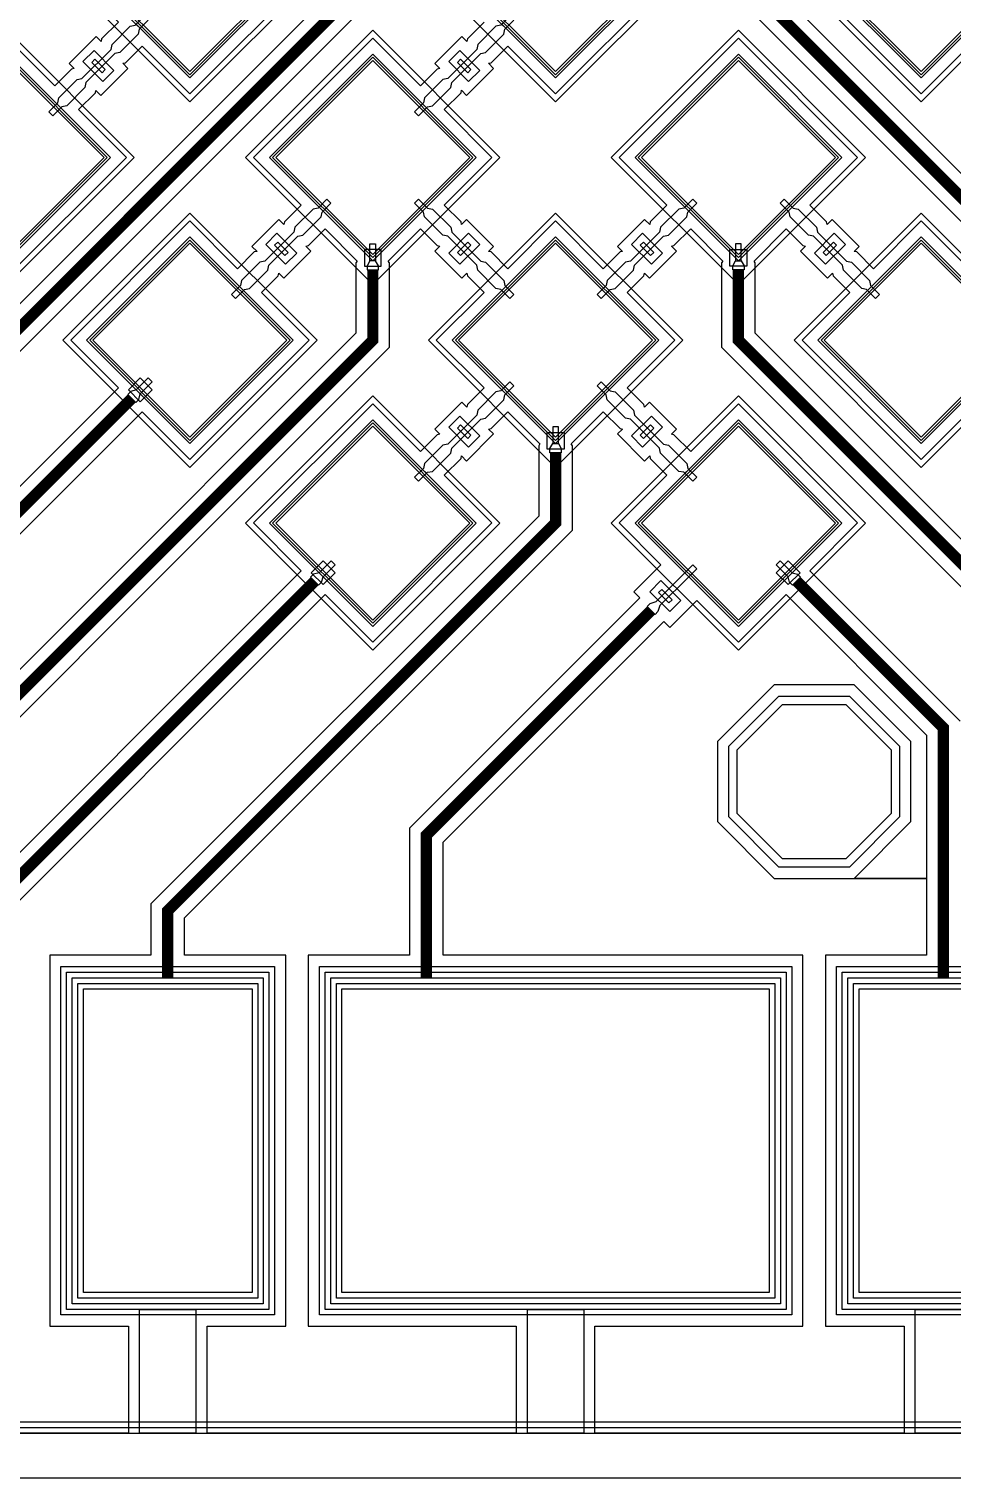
# Model space of a CAD drawing. Extents: x -87611 to 96139, y 77822 to 138139.
# Drawn here: x -6184 to -5362, y 81804 to 83093 of the extents above; entities that cross this region are included whole.
import ezdxf

# ---------------------------------------------------------------- set-up
doc = ezdxf.new("R2010")
doc.units = 0
doc.header["$MEASUREMENT"] = 0
doc.layers.get('0').update_dxf_attribs({"color": 6})
for name, color, linetype in [('L10D0 Abs', 4, 'Continuous'), ('L12D0 Etch', 190, 'Continuous'), ('L14D0 Au', 2, 'Continuous'), ('L15D0 PVIA', 7, 'Continuous'), ('L18D0 SU8', 7, 'Continuous'), ('L1D0 Plug', 200, 'Continuous'), ('L3D0 Base', 3, 'Continuous'), ('L4D0 Cntr', 1, 'Continuous'), ('L50D0 SiO2', 52, 'Continuous'), ('L7D0 DE', 42, 'Continuous'), ('L8D0 Wire', 5, 'Continuous'), ('L9D0 Cont', 30, 'Continuous')]:
    doc.layers.add(name, color=color, linetype=linetype)

# ---------------------------------------------------------------- blocks, each defined once
blk = doc.blocks.new('32PAD')
at = {"layer": 'L14D0 Au'}
blk.add_lwpolyline([(-80, 10), (-80, 290), (80, 290), (80, 10)], close=True, dxfattribs=at)
at = {"layer": 'L15D0 PVIA'}
blk.add_lwpolyline([(-75, 15), (-75, 285), (75, 285), (75, 15)], close=True, dxfattribs=at)
at = {"layer": 'L3D0 Base'}
for points in [[(-25, 300), (-25, 410), (25, 410), (25, 300)], [(-90, 0), (-90, 300), (90, 300), (90, 0)]]:
    blk.add_lwpolyline(points, close=True, dxfattribs=at)
at = {"layer": 'L4D0 Cntr'}
blk.add_lwpolyline([(-85, 5), (-85, 295), (85, 295), (85, 5)], close=True, dxfattribs=at)
at = {"layer": 'L8D0 Wire'}
blk.add_lwpolyline([(-95, -5), (-95, 305), (95, 305), (95, -5)], close=True, dxfattribs=at)
blk = doc.blocks.new('_32PADS')
at = {"layer": 'L14D0 Au'}
blk.add_lwpolyline([(-195, -1340), (-195, -1060), (195, -1060), (195, -1340)], close=True, dxfattribs=at)
at = {"layer": 'L15D0 PVIA'}
blk.add_lwpolyline([(-190, -1335), (-190, -1065), (190, -1065), (190, -1335)], close=True, dxfattribs=at)
at = {"layer": 'L3D0 Base'}
for points in [[(-205, -1350), (-205, -1050), (205, -1050), (205, -1350)], [(-25, -1460), (-25, -1350), (25, -1350), (25, -1460)]]:
    blk.add_lwpolyline(points, close=True, dxfattribs=at)
at = {"layer": 'L4D0 Cntr'}
blk.add_lwpolyline([(-200, -1345), (-200, -1055), (200, -1055), (200, -1345)], close=True, dxfattribs=at)
at = {"layer": 'L8D0 Wire'}
blk.add_lwpolyline([(-210, -1355), (-210, -1045), (210, -1045), (210, -1355)], close=True, dxfattribs=at)
at = {"rotation": 180}
for p in [(-345, -1050), (345, -1050)]:
    blk.add_blockref('32PAD', p, dxfattribs=at)
blk = doc.blocks.new('_PRBE_BTM')
at = {"layer": 'L1D0 Plug'}
blk.add_lwpolyline([(-25, -12.5), (-25, 12.5), (-11, 12.5), (-11, -12.5)], close=True, dxfattribs=at)
at = {"layer": 'L3D0 Base'}
for points in [[(-55, 2.5), (-45, 2.5), (-45, -2.5), (-55, -2.5)], [(-3.75, -5), (-8.75, -2.5), (-45, -2.5), (-45, 2.5), (-8.75, 2.5), (-3.75, 5), (0, 5), (0, -5)]]:
    blk.add_lwpolyline(points, close=True, dxfattribs=at)
at = {"layer": 'L9D0 Cont'}
blk.add_lwpolyline([(-20, -6.5), (-20, 6.5), (-16, 6.5), (-16, -6.5)], close=True, dxfattribs=at)
blk = doc.blocks.new('_32CONN_BTM')
at = {"layer": 'L1D0 Plug'}
blk.add_lwpolyline([(-7, -12.5), (-7, 12.5), (7, 12.5), (7, -12.5)], close=True, dxfattribs=at)
at = {"layer": 'L3D0 Base'}
for points in [[(-50, 2.5), (-60, 2.5), (-60, -2.5), (-50, -2.5)], [(-45, -5), (-48.75, -2.5), (-50, -2.5), (-50, 2.5), (-48.75, 2.5), (-45, 5), (-22, 5), (-18.25, 2.5), (18.25, 2.5), (22, 5), (45, 5), (48.75, 2.5), (50, 2.5), (50, -2.5), (48.75, -2.5), (45, -5), (22, -5), (18.25, -2.5), (-18.25, -2.5), (-22, -5)], [(50, 2.5), (60, 2.5), (60, -2.5), (50, -2.5)]]:
    blk.add_lwpolyline(points, close=True, dxfattribs=at)
at = {"layer": 'L9D0 Cont'}
blk.add_lwpolyline([(-2, -6.5), (-2, 6.5), (2, 6.5), (2, -6.5)], close=True, dxfattribs=at)
blk = doc.blocks.new('_32PRBE_TOP')
at = {"layer": 'L50D0 SiO2', "linetype": 'Continuous'}
blk.add_lwpolyline([(3.223, 7.5), (18.223, 7.5), (18.223, -7.5), (3.223, -7.5)], close=True, dxfattribs=at)
at = {"layer": 'L8D0 Wire'}
for points in [[(0, 5), (3.75, 5), (8.223, 2.5), (8.223, -2.5), (3.75, -5), (0, -5)], [(23.223, 2.5), (8.223, 2.5), (8.223, -2.5), (23.223, -2.5)]]:
    blk.add_lwpolyline(points, close=True, dxfattribs=at)
blk = doc.blocks.new('_32TRCE130')
at = {"layer": 'L14D0 Au'}
for points in [[(-156.4, 177.6), (-968.3, 989.5)], [(-431.3, 487.9), (-325.3, 381.8), (-282.8, 424.3), (-268, 409.4), (-265.7, 408.9), (-270.1, 404.5), (-246.1, 380.4), (-241.6, 384.9), (-241.1, 382.6), (-226.3, 367.7), (-268.7, 325.3), (-162.6, 219.2), (-56.6, 325.3), (-99, 367.7), (-84.1, 382.6), (-83.7, 384.9), (-79.2, 380.4), (-55.2, 404.5), (-59.6, 408.9), (-57.3, 409.4), (-42.4, 424.3), (0, 381.8), (42.4, 424.3), (57.3, 409.4), (59.6, 408.9), (55.2, 404.5), (79.2, 380.4), (83.7, 384.9), (84.1, 382.6), (99, 367.7), (56.6, 325.3), (99, 282.8), (84.1, 268), (83.7, 265.6), (79.2, 270.1), (55.2, 246.1), (59.6, 241.6), (57.3, 241.1), (42.4, 226.3), (0, 268.7), (-92.2, 176.5)], [(-590, 894.1), (-177.6, 481.7), (-177.6, 419.2), (-176.5, 417.5), (-205.1, 388.9), (-219.9, 403.8), (-222.3, 404.2), (-217.8, 408.7), (-241.8, 432.7), (-246.3, 428.3), (-246.8, 430.6), (-261.6, 445.5), (-219.2, 487.9), (-325.3, 594), (-367.7, 551.5)], [(-360, 826.7), (-226.3, 693), (-268.7, 650.5), (-162.6, 544.5), (-120.2, 586.9), (-105.3, 572), (-103, 571.6), (-107.5, 567.1), (-83.4, 543.1), (-79, 547.5), (-78.5, 545.2), (-63.6, 530.3), (-106.1, 487.9), (-63.6, 445.5), (-78.5, 430.6), (-79, 428.3), (-83.4, 432.7), (-107.5, 408.7), (-103, 404.2), (-105.3, 403.8), (-120.2, 388.9), (-148.8, 417.5), (-147.6, 419.2), (-147.6, 494.1), (-560, 906.5)], [(525.9, 1035), (205.1, 714.2), (162.6, 756.6), (56.6, 650.5), (99, 608.1), (84.1, 593.2), (83.7, 590.9), (79.2, 595.4), (55.2, 571.3), (59.6, 566.9), (57.3, 566.4), (42.4, 551.5), (13.9, 580.1), (15, 581.8), (15, 644.3), (360, 989.3), (360, 1035), (450, 1035), (450, 1365), (380, 1365), (380, 1460), (540, 1460)], [(700, 1046.5), (147.6, 494.1), (147.6, 419.2), (148.8, 417.5), (120.2, 388.9), (105.3, 403.8), (103, 404.2), (107.5, 408.7), (83.4, 432.7), (79, 428.3), (78.5, 430.6), (63.6, 445.5), (106.1, 487.9), (63.6, 530.3), (78.5, 545.2), (79, 547.5), (83.4, 543.1), (107.5, 567.1), (103, 571.6), (105.3, 572), (120.2, 586.9), (162.6, 544.5), (268.7, 650.5), (226.3, 693), (553.3, 1020)], [(63.6, 205.1), (78.5, 219.9), (79, 222.3), (83.4, 217.8), (107.5, 241.8), (103, 246.3), (105.3, 246.8), (120.2, 261.6), (162.6, 219.2), (268.7, 325.3), (226.3, 367.7), (241.1, 382.6), (241.6, 384.9), (246.1, 380.4), (270.1, 404.5), (265.6, 408.9), (268, 409.4), (282.8, 424.3), (325.3, 381.8), (431.3, 487.9), (388.9, 530.3), (878.6, 1020), (998.3, 1020), (998.3, 1035), (1024.8, 1035), (1140, 1150.2), (1140, 1140), (998.3, 998.3), (977.1, 998.3), (147.6, 168.8)]]:
    blk.add_lwpolyline(points, dxfattribs=at)
for points in [[(-205.1, 714.2), (-330, 839.1), (-330, 966.6), (-265.6, 966.6), (-316, 916.1), (-316, 844.9), (-265.6, 794.5), (-194.4, 794.5), (-144, 844.9), (-144, 916.1), (-194.4, 966.6), (-330, 966.6), (-330, 1035), (-240, 1035), (-240, 1365), (-310, 1365), (-310, 1460), (-35, 1460), (-35, 1365), (-220, 1365), (-220, 1035), (100, 1035), (100, 934.4), (-96.2, 738.2), (-101.5, 743.5), (-125.5, 719.5), (-162.6, 756.6)], [(-42.4, 551.5), (-57.3, 566.4), (-59.6, 566.9), (-55.2, 571.3), (-79.2, 595.4), (-83.7, 590.9), (-84.1, 593.2), (-99, 608.1), (-56.6, 650.5), (-93.7, 687.7), (-69.7, 711.7), (-75, 717), (130, 922), (130, 1035), (220, 1035), (220, 1365), (35, 1365), (35, 1460), (310, 1460), (310, 1365), (240, 1365), (240, 1035), (330, 1035), (330, 1001.8), (-15, 656.8), (-15, 581.8), (-13.9, 580.1)], [(205.1, 388.9), (176.5, 417.5), (177.6, 419.2), (177.6, 481.7), (715.9, 1020), (820, 1020), (820, 1035), (851.2, 1035), (367.7, 551.5), (325.3, 594), (219.2, 487.9), (261.6, 445.5), (246.8, 430.6), (246.3, 428.3), (241.8, 432.7), (217.8, 408.7), (222.3, 404.2), (219.9, 403.8)]]:
    blk.add_lwpolyline(points, close=True, dxfattribs=at)
at = {"layer": 'L3D0 Base', "const_width": 10}
for points in [[(115, 1055), (115, 928.2), (-84.9, 728.3)], [(115, 1055), (115, 928.2), (74.2, 887.4)]]:
    blk.add_lwpolyline(points, dxfattribs=at)
at = {"layer": 'L8D0 Wire', "const_width": 10}
for points in [[(-100.1, 162.6), (-162.6, 162.6), (-983.3, 983.3), (-983.3, 1055)], [(-162.6, 425.4), (-162.6, 487.9), (-575, 900.3), (-575, 1055)], [(-214.4, 702.3), (-345, 832.9), (-345, 1055)], [(345, 1055), (345, 995.5), (0, 650.5), (0, 588.1)], [(162.6, 425.4), (162.6, 487.9), (709.7, 1035), (805, 1035), (805, 1055)], [(214.4, 702.3), (547.1, 1035), (575, 1035), (575, 1055)], [(377, 539.7), (872.4, 1035), (983.3, 1035), (983.3, 1055)]]:
    blk.add_lwpolyline(points, dxfattribs=at)
at = {"linetype": 'Continuous'}
for name, p, rotation in [('_PRBE_BTM', (-84.9, 728.3), 45), ('_32PRBE_TOP', (-214.4, 702.3), 315), ('_32CONN_BTM', (-81.3, 569.2), 315), ('_32PRBE_TOP', (0, 588.1), 270), ('_32CONN_BTM', (-244, 406.6), 315), ('_32CONN_BTM', (81.3, 406.6), 315), ('_32PRBE_TOP', (-162.6, 425.4), 270)]:
    blk.add_blockref(name, p, dxfattribs=dict(at, rotation=rotation))
at = {"linetype": 'Continuous', "xscale": -1}
for name, p, rotation in [('_32PRBE_TOP', (214.4, 702.3), 45), ('_32CONN_BTM', (81.3, 569.2), 45), ('_32PRBE_TOP', (377, 539.7), 45), ('_32CONN_BTM', (-81.3, 406.6), 45), ('_32CONN_BTM', (244, 406.6), 45), ('_32PRBE_TOP', (162.6, 425.4), 90), ('_32CONN_BTM', (81.3, 244), 45)]:
    blk.add_blockref(name, p, dxfattribs=dict(at, rotation=rotation))
blk = doc.blocks.new('PIX130')
at = {"layer": 'L3D0 Base'}
blk.add_lwpolyline([(-65, -65), (-65, 65), (65, 65), (65, -65)], close=True, dxfattribs=at)
at = {"layer": 'L4D0 Cntr'}
blk.add_lwpolyline([(-63, -63), (-63, 63), (63, 63), (63, -63)], close=True, dxfattribs=at)
at = {"layer": 'L7D0 DE'}
blk.add_lwpolyline([(-80, -80), (-80, 80), (80, 80), (80, -80)], close=True, dxfattribs=at)
blk = doc.blocks.new('PIX130A')
at = {"layer": 'L10D0 Abs'}
blk.add_lwpolyline([(-61, -61), (-61, 61), (61, 61), (61, -61)], close=True, dxfattribs=at)
at = {"linetype": 'Continuous'}
blk.add_blockref('PIX130', (0, 0), dxfattribs=at)
blk = doc.blocks.new('_SU8_POST')
at = {"layer": 'L18D0 SU8'}
blk.add_lwpolyline([(-28.5, -68.5), (-68.5, -28.5), (-68.5, 28.5), (-28.5, 68.5), (28.5, 68.5), (68.5, 28.5), (68.5, -28.5), (28.5, -68.5)], close=True, dxfattribs=at)
at = {"layer": 'L3D0 Base'}
blk.add_lwpolyline([(-31.5, -76), (-76, -31.5), (-76, 31.5), (-31.5, 76), (31.5, 76), (76, 31.5), (76, -31.5), (31.5, -76)], close=True, dxfattribs=at)
blk = doc.blocks.new('$32_130_C')
at = {"layer": 'L12D0 Etch'}
blk.add_lwpolyline([(0, 0), (0, 2950), (50, 2950), (50, 50), (2950, 50), (2950, 2950), (0, 2950), (0, 3000), (3000, 3000), (3000, 0)], close=True, dxfattribs=at)
at = {"layer": 'L3D0 Base'}
blk.add_lwpolyline([(0, 0), (0, 2960), (40, 2960), (40, 40), (2960, 40), (2960, 2960), (0, 2960), (0, 3000), (3000, 3000), (3000, 0)], close=True, dxfattribs=at)
at = {"layer": 'L4D0 Cntr'}
blk.add_lwpolyline([(0, 0), (0, 2955), (45, 2955), (45, 45), (2955, 45), (2955, 2955), (0, 2955), (0, 3000), (3000, 3000), (3000, 0)], close=True, dxfattribs=at)
at = {"layer": 'L7D0 DE'}
blk.add_lwpolyline([(0, 0), (0, 2960), (40, 2960), (40, 40), (2960, 40), (2960, 2960), (0, 2960), (0, 3000), (3000, 3000), (3000, 0)], close=True, dxfattribs=at)
blk.add_blockref('_32PADS', (1500, 1500))
for name, p, rotation in [('_32TRCE130', (1500, 1500), 90), ('_32TRCE130', (1500, 1500), 270), ('_32TRCE130', (1500, 1500), 180), ('PIX130A', (1174.731, 1337.365), 45), ('PIX130A', (1500, 1337.365), 135), ('PIX130A', (1825.269, 1337.365), 225), ('PIX130A', (1012.096, 1174.731), 45), ('PIX130A', (1337.365, 1174.731), 135), ('PIX130A', (1662.635, 1174.731), 135), ('PIX130A', (1174.731, 1012.096), 135), ('PIX130A', (1500, 1012.096), 135), ('PIX130A', (1825.269, 1012.096), 135), ('PIX130A', (1337.365, 849.462), 135), ('PIX130A', (1662.635, 849.462), 135), ('_SU8_POST', (1730, 619.462), 135)]:
    blk.add_blockref(name, p, dxfattribs=dict(rotation=rotation))

msp = doc.modelspace()

# ---------------------------------------------------------------- block references
at = {"linetype": 'Continuous'}
msp.add_blockref('$32_130_C', (-7215.1, 81803.8), dxfattribs=at)

doc.saveas('drawing.dxf')
